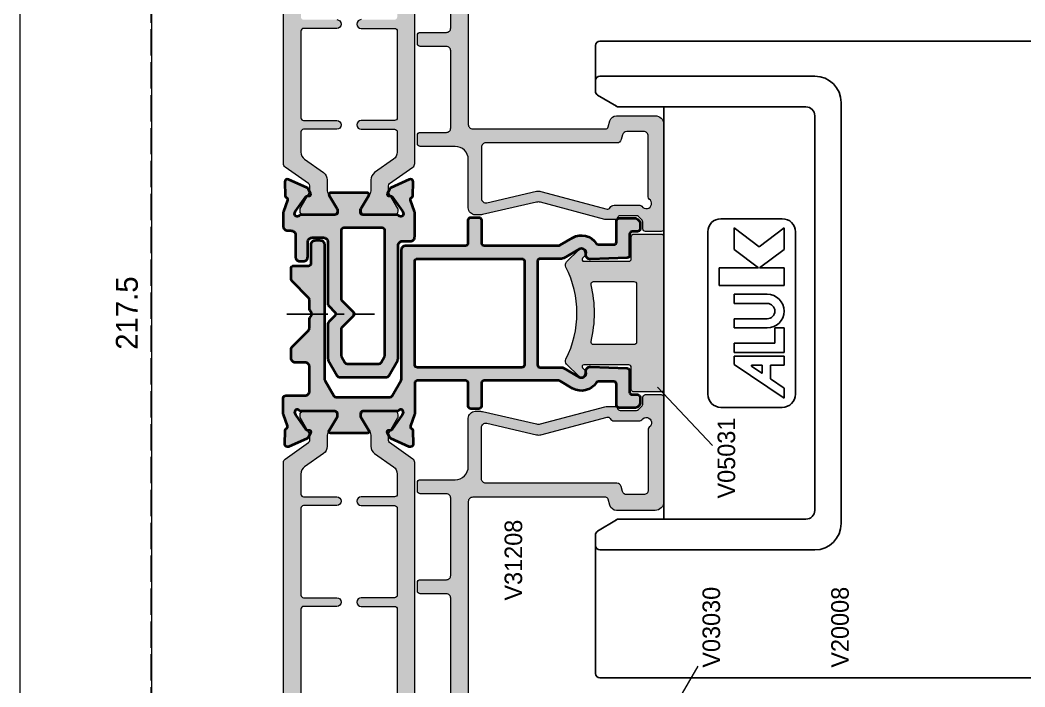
# Model space of a CAD drawing. Header units: millimetres. Extents: x -576 to 4430, y -1196 to 2690.
# Drawn here: x 260 to 374.6, y -689.2 to -613.2 of the extents above; entities that cross this region are included whole.
import ezdxf

# ---------------------------------------------------------------- set-up
doc = ezdxf.new("R2010")
doc.units = ezdxf.units.MM
doc.header["$LTSCALE"] = 0.25
doc.header["$MEASUREMENT"] = 0
doc.linetypes.add('ACAD_ISO02W100', pattern=[15, 12, -3])
doc.linetypes.add('CENTER', pattern=[2, 1.25, -0.25, 0.25, -0.25])
doc.layers.get('0').update_dxf_attribs({"lineweight": 5})
doc.layers.get('Defpoints').update_dxf_attribs({"lineweight": 5})
for name, color, linetype, lineweight in [('01_Aluminum', 4, 'Continuous', 40), ('01_Axis', 1, 'CENTER', 15), ('01_Dimension', 251, 'Continuous', 9), ('01_Fill Plastic', 253, 'Continuous', 0), ('01_Fill Polyamide', 10, 'Continuous', 0), ('01_Plastic', 3, 'Continuous', 20), ('01_Polyamide', 201, 'Continuous', 20), ('01_Text', 40, 'Continuous', 25)]:
    doc.layers.add(name, color=color, linetype=linetype, lineweight=lineweight)
doc.layers.add('01_Fill 2°material', color=7, linetype='Continuous', lineweight=0, true_color=0xbfbfbf)
doc.layers.add('01_Fill Aluminum', color=7, linetype='Continuous', lineweight=0, true_color=0xdcdcdc)
doc.layers.add('02_Block Frame', color=7, linetype='Continuous', lineweight=5, true_color=0xe2001a, plot=False)
doc.layers.add('ASSI', color=1, linetype='CENTER')
doc.layers.add('FINE', color=7, linetype='Continuous')
doc.styles.add('Aluk Text', font='GOTHIC.TTF')
doc.dimstyles.new('ALUK Manual 1-1', dxfattribs={"dimtxt": 2.5, "dimasz": 1, "dimexe": 2, "dimexo": 4, "dimgap": 1.5, "dimtad": 3, "dimdec": 1, "dimdsep": 46, "dimtxsty": 'Aluk Text', "dimblk": 'DOT', "dimcen": 0, "dimclrd": 256, "dimclre": 256, "dimclrt": 2, "dimaunit": 1, "dimadec": 0, "dimazin": 0, "dimtfac": 0.7, "dimtdec": 1, "dimtmove": 0, "dimatfit": 3, "dimldrblk": 'DOT', "dimfxl": 1, "dimtolj": 2, "dimlwd": -1, "dimlwe": -1, "dimarcsym": 0})

# ---------------------------------------------------------------- blocks, each defined once
blk = doc.blocks.new('U10061')
at = {"layer": '01_Fill Aluminum', "ltscale": 0.25}
h = blk.add_hatch(color=256, dxfattribs=at)
h.dxf.hatch_style = 1
h.paths.add_polyline_path([(1.86, 22.44), (1.01, 23.91, -0.400766), (1.66, 26.6, 0.255626), (1.8, 26.85), (1.8, 28.61, 0.414214), (1.5, 28.91), (-0.9, 28.91, -0.414214), (-1.2, 29.21), (-1.2, 31.09, -0.198912), (-1.11, 31.3), (-0.89, 31.53, -0.198912), (-0.68, 31.61), (0, 31.61, -0.414214), (0.3, 31.31), (0.3, 30.71, 0.414214), (0.6, 30.41), (3.01, 30.41, -0.404026), (3.31, 30.12), (3.46, 25.93, -0.424475), (2.96, 25.41), (2.74, 25.41, 0.57735), (2.31, 24.66), (3.33, 22.89, -0.131652), (3.4, 22.64), (3.4, 20.21, 0.414214), (3.7, 19.91), (15.5, 19.91, 0.414214), (15.8, 20.21), (15.8, 22.64, -0.131652), (15.87, 22.89), (16.89, 24.66, 0.57735), (16.46, 25.41), (16.24, 25.41, -0.424475), (15.74, 25.93), (15.89, 30.12, -0.404026), (16.19, 30.41), (18.6, 30.41, 0.414214), (18.9, 30.71), (18.9, 31.31, -0.414214), (19.2, 31.61), (19.88, 31.61, -0.198912), (20.09, 31.53), (20.31, 31.3, -0.198912), (20.4, 31.09), (20.4, 29.21, -0.414214), (20.1, 28.91), (17.7, 28.91, 0.414214), (17.4, 28.61), (17.4, 26.85, 0.255626), (17.54, 26.6, -0.400766), (18.19, 23.91), (17.34, 22.44, 0.131653), (17.3, 22.29), (17.3, 13.81, 0.414213), (17.6, 13.51), (20.2, 13.51, -0.414214), (20.5, 13.21), (20.5, 12.31, -0.414214), (20.2, 12.01), (17.6, 12.01, 0.414214), (17.3, 11.71), (17.3, 4.91, -0.414214), (16.8, 4.41), (2.2, 4.41, 0.130791), (1.95, 4.35), (0.15, 3.32, 0.267949), (0, 3.06), (0, -3.06, 0.267949), (0.15, -3.32), (1.88, -4.32, 0.131652), (2.13, -4.39), (17.4, -4.39, -0.414214), (17.9, -4.89), (17.9, -5.39, -0.414214), (17.4, -5.89), (15.3, -5.89, 0.414214), (15, -6.19), (15, -7.89, -0.414214), (14.7, -8.19), (13.55, -8.19, -0.198912), (13.19, -8.04), (11.39, -6.23, 0.198912), (11.03, -6.09), (10.09, -6.09, -0.131652), (9.94, -6.05), (9.64, -5.87, 0.267949), (9.34, -5.87), (9.04, -6.05, -0.131652), (8.89, -6.09), (7.94, -6.09, 0.198912), (7.59, -6.23), (5.78, -8.04, -0.198912), (5.43, -8.19), (4.47, -8.19, -0.414214), (3.97, -7.69), (3.97, -6.59, 0.414214), (3.47, -6.09), (0.7, -6.09, 0.414214), (0.2, -6.59), (0.2, -8.79, -0.414214), (-0.1, -9.09), (-1.87, -9.09, -0.086513), (-1.97, -9.07), (-3.27, -8.6, 0.403068), (-3.57, -8.73, -0.303768), (-3.79, -8.88), (-5.36, -8.89, -0.544467), (-5.64, -8.47), (-4.69, -6.36, -0.177976), (-4.55, -6.21), (-4.04, -5.97, -0.57735), (-3.75, -6.17), (-3.76, -6.28, 0.267949), (-3.63, -6.55), (-2.01, -7.68), (-1.82, -7.76, 0.85546), (-1.5, -7.26, -0.213411), (-1.6, -7.04), (-1.6, -3.19, 0.414214), (-1.9, -2.89), (-2.12, -2.89, 0.137872), (-2.28, -2.93), (-3.8, -3.86, -0.585524), (-4.1, -3.69), (-4.1, 0.51, -0.585524), (-3.8, 0.68), (-2.28, -0.24, 0.137872), (-2.12, -0.29), (-1.9, -0.29, 0.414214), (-1.6, 0.01), (-1.6, 3.87, -0.213411), (-1.5, 4.09, 0.855531), (-1.82, 4.59), (-2.01, 4.51), (-3.63, 3.38, 0.339027), (-3.76, 3.04, -0.655653), (-4.04, 2.8), (-4.55, 3.04, -0.177976), (-4.69, 3.19), (-5.64, 5.29, -0.548619), (-5.36, 5.72), (-3.79, 5.71, -0.294413), (-3.57, 5.57), (-3.57, 5.55, 0.392793), (-3.27, 5.43), (-1.97, 5.9, -0.086513), (-1.87, 5.91), (1.6, 5.91, 0.414214), (1.9, 6.21), (1.9, 11.71, 0.414214), (1.6, 12.01), (-1, 12.01, -0.414214), (-1.3, 12.31), (-1.3, 13.21, -0.414214), (-1, 13.51), (1.6, 13.51, 0.414213), (1.9, 13.81), (1.9, 22.29, 0.131653)])
h.paths.add_polyline_path([(3.4, 18.11, -0.414214), (3.7, 18.41), (15.5, 18.41, -0.414214), (15.8, 18.11), (15.8, 6.21, -0.414214), (15.5, 5.91), (3.7, 5.91, -0.414214), (3.4, 6.21)], flags=16)
at = {"layer": '01_Fill Polyamide', "ltscale": 0.25}
h = blk.add_hatch(color=256, dxfattribs=at)
h.dxf.hatch_style = 1
h.paths.add_polyline_path([(-24.15, 3.91, -0.414214), (-23.85, 3.61), (-23.85, -0.19, 1), (-22.85, -0.19), (-22.85, 3.61, -0.414214), (-22.55, 3.91), (-12.65, 3.91, -0.414214), (-12.35, 3.61), (-12.35, -0.19, 1), (-11.35, -0.19), (-11.35, 3.61, -0.414214), (-11.05, 3.91), (-8.75, 3.91, -0.243523), (-7.93, 3.49), (-6.41, 1.33, 0.243523), (-5.59, 0.91), (-4.49, 0.91, -0.131571), (-3.89, 0.75), (-2.31, -0.16, 0.245162), (-2.12, -0.17, 0.507822), (-1.6, 0.21), (-1.6, 3.61, 0.577243), (-2.2, 3.96), (-2.4, 3.85, -0.214427), (-2.31, 3.98), (-3.89, 3.07, -0.131571), (-4.49, 2.91), (-5.07, 2.91), (-7.04, 5.7, 0.243523), (-7.45, 5.91), (-50.75, 5.91, 0.243523), (-51.16, 5.7), (-53.13, 2.91), (-53.71, 2.91, -0.131571), (-54.31, 3.07), (-55.89, 3.98, 0.131571), (-55.99, 4.01, 0.640071), (-56.6, 3.61), (-56.6, 0.21, 0.414214), (-56.2, -0.19, 0.469011), (-55.89, -0.16), (-54.31, 0.75, -0.131571), (-53.71, 0.91), (-52.61, 0.91, 0.243523), (-51.79, 1.33), (-50.27, 3.49, -0.243523), (-49.46, 3.91), (-47.15, 3.91, -0.414214), (-46.85, 3.61), (-46.85, -0.19, 1), (-45.85, -0.19), (-45.85, 3.61, -0.414214), (-45.55, 3.91), (-35.65, 3.91, -0.414214), (-35.35, 3.61), (-35.35, -0.19, 1), (-34.35, -0.19), (-34.35, 3.61, -0.414214), (-34.05, 3.91)])
h = blk.add_hatch(color=256, dxfattribs=at)
h.dxf.hatch_style = 1
h.paths.add_polyline_path([(-7.45, -9.07, 0.243523), (-7.04, -8.86), (-5.07, -6.07), (-4.49, -6.07, -0.131571), (-3.89, -6.23), (-2.31, -7.14, 0.245162), (-2.12, -7.15, 0.507822), (-1.6, -6.77), (-1.6, -3.37, 0.577243), (-2.2, -3.02), (-2.4, -3.13, -0.214427), (-2.31, -3), (-3.89, -3.91, -0.131571), (-4.49, -4.07), (-5.59, -4.07, 0.243523), (-6.41, -4.49), (-7.93, -6.65, -0.243523), (-8.75, -7.07), (-11.05, -7.07, -0.414214), (-11.35, -6.77), (-11.35, -2.97, 1), (-12.35, -2.97), (-12.35, -6.77, -0.414214), (-12.65, -7.07), (-22.55, -7.07, -0.414214), (-22.85, -6.77), (-22.85, -2.97, 1), (-23.85, -2.97), (-23.85, -6.77, -0.414214), (-24.15, -7.07), (-34.05, -7.07, -0.414214), (-34.35, -6.77), (-34.35, -2.97, 1), (-35.35, -2.97), (-35.35, -6.77, -0.414214), (-35.65, -7.07), (-45.55, -7.07, -0.414214), (-45.85, -6.77), (-45.85, -2.97, 1), (-46.85, -2.97), (-46.85, -6.77, -0.414214), (-47.15, -7.07), (-49.46, -7.07, -0.243523), (-50.27, -6.65), (-51.79, -4.49, 0.243523), (-52.61, -4.07), (-53.71, -4.07, -0.131571), (-54.31, -3.91), (-55.89, -3, 0.131571), (-55.99, -2.97, 0.640071), (-56.6, -3.37), (-56.6, -6.77, 0.414214), (-56.2, -7.17, 0.469011), (-55.89, -7.14), (-54.31, -6.23, -0.131571), (-53.71, -6.07), (-53.13, -6.07), (-51.16, -8.86, 0.243523), (-50.75, -9.07)])
at = {"layer": '01_Aluminum'}
for points in [[(0.2, -8.79), (0.2, -6.59, -0.414214), (0.7, -6.09), (3.47, -6.09, -0.414214), (3.97, -6.59), (3.97, -7.69, 0.414214), (4.47, -8.19), (5.43, -8.19, 0.198912), (5.78, -8.04), (7.59, -6.23, -0.198912), (7.94, -6.09), (8.89, -6.09, 0.131652), (9.04, -6.05), (9.34, -5.87, -0.267949), (9.64, -5.87), (9.94, -6.05, 0.131652), (10.09, -6.09), (11.03, -6.09, -0.198912), (11.39, -6.23), (13.19, -8.04, 0.198912), (13.55, -8.19), (14.7, -8.19, 0.414214), (15, -7.89), (15, -6.19, -0.414214), (15.3, -5.89), (17.4, -5.89, 0.414214), (17.9, -5.39), (17.9, -4.89, 0.414214), (17.4, -4.39), (2.13, -4.39, -0.131652), (1.88, -4.32), (0.15, -3.32, -0.267949), (0, -3.06), (0, 3.06, -0.267949), (0.15, 3.32), (1.95, 4.35, -0.130791), (2.2, 4.41), (16.8, 4.41, 0.414214), (17.3, 4.91), (17.3, 11.71, -0.414214), (17.6, 12.01), (20.2, 12.01, 0.414214), (20.5, 12.31), (20.5, 13.21, 0.414214), (20.2, 13.51), (17.6, 13.51, -0.414214), (17.3, 13.81), (17.3, 22.29, -0.131652), (17.34, 22.44), (18.19, 23.91, 0.400766), (17.54, 26.6, -0.255626), (17.4, 26.85), (17.4, 28.61, -0.414214), (17.7, 28.91), (20.1, 28.91, 0.414214), (20.4, 29.21), (20.4, 31.09, 0.198912), (20.31, 31.3), (20.09, 31.53, 0.198912), (19.88, 31.61), (19.2, 31.61, 0.414214), (18.9, 31.31), (18.9, 30.71, -0.414214), (18.6, 30.41), (16.19, 30.41, 0.404026), (15.89, 30.12), (15.74, 25.93, 0.424475), (16.24, 25.41), (16.46, 25.41, -0.57735), (16.89, 24.66), (15.87, 22.89, 0.131652), (15.8, 22.64), (15.8, 20.21, -0.414214), (15.5, 19.91), (3.7, 19.91, -0.414214), (3.4, 20.21), (3.4, 22.64, 0.131652), (3.33, 22.89), (2.31, 24.66, -0.57735), (2.74, 25.41), (2.96, 25.41, 0.424475), (3.46, 25.93), (3.31, 30.12, 0.404026), (3.01, 30.41), (0.6, 30.41, -0.414214), (0.3, 30.71), (0.3, 31.31, 0.414214), (0, 31.61), (-0.68, 31.61, 0.198912), (-0.89, 31.53), (-1.11, 31.3, 0.198912), (-1.2, 31.09), (-1.2, 29.21, 0.414214), (-0.9, 28.91), (1.5, 28.91, -0.414214), (1.8, 28.61), (1.8, 26.85, -0.255626), (1.66, 26.6, 0.400766), (1.01, 23.91), (1.86, 22.44, -0.131652), (1.9, 22.29), (1.9, 13.81, -0.414214), (1.6, 13.51), (-1, 13.51, 0.414214), (-1.3, 13.21), (-1.3, 12.31, 0.414214), (-1, 12.01), (1.6, 12.01, -0.414214), (1.9, 11.71), (1.9, 6.21, -0.414214), (1.6, 5.91), (-1.87, 5.91, 0.086513), (-1.97, 5.9), (-3.27, 5.43, -0.392793), (-3.57, 5.55), (-3.57, 5.57, 0.294413), (-3.79, 5.71), (-5.36, 5.72, 0.548619), (-5.64, 5.29), (-4.69, 3.19, 0.177976), (-4.55, 3.04), (-4.04, 2.8, 0.57735), (-3.75, 3), (-3.76, 3.11, -0.267949), (-3.63, 3.38), (-2.01, 4.51), (-1.82, 4.59, -0.85546), (-1.5, 4.09, 0.213411), (-1.6, 3.87), (-1.6, 0.01, -0.414214), (-1.9, -0.29), (-2.12, -0.29, -0.137872), (-2.28, -0.24), (-3.8, 0.68, 0.585524), (-4.1, 0.51), (-4.1, -3.69, 0.585524), (-3.8, -3.86), (-2.28, -2.93, -0.137872), (-2.12, -2.89), (-1.9, -2.89, -0.414214), (-1.6, -3.19), (-1.6, -7.04, 0.213411), (-1.5, -7.26, -0.85546), (-1.82, -7.76), (-2.01, -7.68), (-3.63, -6.55, -0.267949), (-3.76, -6.28), (-3.75, -6.17, 0.57735), (-4.04, -5.97), (-4.55, -6.21, 0.177976), (-4.69, -6.36), (-5.64, -8.47, 0.548619), (-5.36, -8.89), (-3.79, -8.88, 0.294413), (-3.57, -8.74), (-3.57, -8.73, -0.392793), (-3.27, -8.6), (-1.97, -9.07, 0.086513), (-1.87, -9.09), (-0.1, -9.09, 0.414214)], [(3.4, 18.11), (3.4, 6.21, 0.414214), (3.7, 5.91), (15.5, 5.91, 0.414214), (15.8, 6.21), (15.8, 18.11, 0.414214), (15.5, 18.41), (3.7, 18.41, 0.414214)]]:
    blk.add_lwpolyline(points, format="xyb", close=True, dxfattribs=at)
at = {"layer": '01_Polyamide', "extrusion": (0, 0, -1)}
for points in [[(50.75, 5.91), (7.45, 5.91, 0.243523), (7.04, 5.7), (5.16, 3.04, -0.243523), (4.92, 2.91), (4.49, 2.91, -0.131571), (3.89, 3.07), (2.31, 3.98, 0.131571), (2.21, 4.01), (2, 4.01, 0.414214), (1.6, 3.61), (1.6, 0.21, 0.414214), (2, -0.19), (2.21, -0.19, 0.131571), (2.31, -0.16), (3.89, 0.75, -0.131571), (4.49, 0.91), (5.59, 0.91, 0.243523), (6.41, 1.33), (7.93, 3.49, -0.243523), (8.75, 3.91), (11.05, 3.91, -0.414214), (11.35, 3.61), (11.35, -0.19, 1), (12.35, -0.19), (12.35, 3.61, -0.414214), (12.65, 3.91), (22.55, 3.91, -0.414214), (22.85, 3.61), (22.85, -0.19, 1), (23.85, -0.19), (23.85, 3.61, -0.414214), (24.15, 3.91), (34.05, 3.91, -0.414214)], [(50.75, -9.07), (7.45, -9.07, -0.243523), (7.04, -8.86), (5.16, -6.2, 0.243523), (4.92, -6.07), (4.49, -6.07, 0.131571), (3.89, -6.23), (2.31, -7.14, -0.131571), (2.21, -7.17), (2, -7.17, -0.414214), (1.6, -6.77), (1.6, -3.37, -0.414214), (2, -2.97), (2.21, -2.97, -0.131571), (2.31, -3), (3.89, -3.91, 0.131571), (4.49, -4.07), (5.59, -4.07, -0.243523), (6.41, -4.49), (7.93, -6.65, 0.243523), (8.75, -7.07), (11.05, -7.07, 0.414214), (11.35, -6.77), (11.35, -2.97, -1), (12.35, -2.97), (12.35, -6.77, 0.414214), (12.65, -7.07), (22.55, -7.07, 0.414214), (22.85, -6.77), (22.85, -2.97, -1), (23.85, -2.97), (23.85, -6.77, 0.414214), (24.15, -7.07), (34.05, -7.07, 0.414214)]]:
    blk.add_lwpolyline(points, format="xyb", dxfattribs=at)
blk = doc.blocks.new('U10060')
at = {"layer": '01_Fill Aluminum', "ltscale": 0.25}
h = blk.add_hatch(color=256, dxfattribs=at)
h.dxf.hatch_style = 1
h.paths.add_polyline_path([(23.3, 0.51, 0.585524), (23, 0.68), (21.48, -0.24, -0.137872), (21.32, -0.29), (21.1, -0.29, -0.414214), (20.8, 0.01), (20.8, 3.87, 0.213411), (20.7, 4.09, -0.85546), (21.02, 4.59), (21.2, 4.51), (22.83, 3.38, -0.267949), (22.96, 3.11), (22.95, 3, 0.57735), (23.24, 2.8), (23.74, 3.04, 0.177976), (23.89, 3.19), (24.84, 5.3, 0.544467), (24.56, 5.72), (22.98, 5.71, 0.303984), (22.77, 5.56, -0.402738), (22.47, 5.43), (21.17, 5.9, 0.086513), (21.07, 5.91), (18.3, 5.91, 0.414214), (17.8, 5.41), (17.8, 4.51, -0.414214), (17.3, 4.01), (4.38, 4.01, 0.131652), (4.23, 3.97), (2.45, 2.95, 0.267949), (2.3, 2.69), (2.3, -2.66, 0.267949), (2.45, -2.92), (4.23, -3.95, 0.131652), (4.38, -3.99), (8.37, -3.99, 0.198912), (8.59, -3.9), (9.29, -3.2, -0.414214), (9.71, -3.2), (10.41, -3.9, 0.198912), (10.62, -3.99), (17.7, -3.99, -0.414214), (18.2, -4.49), (18.2, -5.79, -0.414214), (17.7, -6.29), (16, -6.29, 0.414214), (15.5, -6.79), (15.5, -7.19, 0.414214), (16, -7.69), (18.5, -7.69, -0.414214), (19, -8.19), (19, -8.59, 0.414214), (19.5, -9.09), (21.07, -9.09, 0.086513), (21.17, -9.07), (22.47, -8.6, -0.392793), (22.77, -8.73), (22.77, -8.74, 0.294413), (22.98, -8.88), (24.56, -8.89, 0.548619), (24.84, -8.47), (23.89, -6.36, 0.177976), (23.74, -6.21), (23.24, -5.97, 0.717549), (22.95, -6.22, -0.329769), (22.83, -6.55), (21.2, -7.68), (21.02, -7.76, -0.855531), (20.7, -7.26, 0.213411), (20.8, -7.04), (20.8, -3.19, -0.414214), (21.1, -2.89), (21.32, -2.89, -0.137872), (21.48, -2.93), (23, -3.86, 0.585524), (23.3, -3.69)])
h.paths.add_polyline_path([(19.3, -2.19, -0.414214), (19, -2.49), (11.24, -2.49, -0.198912), (11.03, -2.4), (9.71, -1.08, 0.414214), (9.29, -1.08), (7.97, -2.4, -0.198912), (7.75, -2.49), (4.78, -2.49, -0.131652), (4.63, -2.45), (3.95, -2.05, -0.267949), (3.8, -1.79), (3.8, 1.82, -0.267949), (3.95, 2.08), (4.63, 2.47, -0.131652), (4.78, 2.51), (19, 2.51, -0.414214), (19.3, 2.21)], flags=16)
at = {"layer": '01_Fill Polyamide', "ltscale": 0.25}
h = blk.add_hatch(color=256, dxfattribs=at)
h.dxf.hatch_style = 1
h.paths.add_polyline_path([(53.25, 3.91, -0.414214), (53.55, 3.61), (53.55, -0.19, 1), (54.55, -0.19), (54.55, 3.61, -0.414214), (54.85, 3.91), (64.75, 3.91, -0.414214), (65.05, 3.61), (65.05, -0.19, 1), (66.05, -0.19), (66.05, 3.61, -0.414214), (66.35, 3.91), (68.65, 3.91, -0.243523), (69.47, 3.49), (70.99, 1.33, 0.243523), (71.81, 0.91), (72.91, 0.91, -0.131571), (73.51, 0.75), (75.09, -0.16, 0.245162), (75.28, -0.17, 0.507822), (75.8, 0.21), (75.8, 3.61, 0.507822), (75.28, 3.99, 0.245162), (75.09, 3.98), (73.51, 3.07, -0.131571), (72.91, 2.91), (72.48, 2.91, -0.243523), (72.24, 3.04), (70.36, 5.7, 0.243523), (69.95, 5.91), (26.65, 5.91, 0.243523), (26.24, 5.7), (24.36, 3.04, -0.243523), (24.12, 2.91), (23.69, 2.91, -0.131571), (23.09, 3.07), (21.51, 3.98, 0.245162), (21.32, 3.99, 0.507822), (20.8, 3.61), (20.8, 0.21, 0.507822), (21.32, -0.17, 0.245162), (21.51, -0.16), (23.09, 0.75, -0.131571), (23.69, 0.91), (24.79, 0.91, 0.243523), (25.61, 1.33), (27.13, 3.49, -0.243523), (27.94, 3.91), (30.25, 3.91, -0.414214), (30.55, 3.61), (30.55, -0.19, 1), (31.55, -0.19), (31.55, 3.61, -0.414214), (31.85, 3.91), (41.75, 3.91, -0.414214), (42.05, 3.61), (42.05, -0.19, 1), (43.05, -0.19), (43.05, 3.61, -0.414214), (43.35, 3.91)])
h = blk.add_hatch(color=256, dxfattribs=at)
h.dxf.hatch_style = 1
h.paths.add_polyline_path([(69.95, -9.07, 0.243523), (70.36, -8.86), (72.24, -6.2, -0.243523), (72.48, -6.07), (72.91, -6.07, -0.131571), (73.51, -6.23), (75.09, -7.14, 0.245162), (75.28, -7.15, 0.507822), (75.8, -6.77), (75.8, -3.37, 0.507822), (75.28, -2.99, 0.245162), (75.09, -3), (73.51, -3.91, -0.131571), (72.91, -4.07), (71.81, -4.07, 0.243523), (70.99, -4.49), (69.47, -6.65, -0.243523), (68.65, -7.07), (66.35, -7.07, -0.414214), (66.05, -6.77), (66.05, -2.97, 1), (65.05, -2.97), (65.05, -6.77, -0.414214), (64.75, -7.07), (54.85, -7.07, -0.414214), (54.55, -6.77), (54.55, -2.97, 1), (53.55, -2.97), (53.55, -6.77, -0.414214), (53.25, -7.07), (43.35, -7.07, -0.414214), (43.05, -6.77), (43.05, -2.97, 1), (42.05, -2.97), (42.05, -6.77, -0.414214), (41.75, -7.07), (31.85, -7.07, -0.414214), (31.55, -6.77), (31.55, -2.97, 1), (30.55, -2.97), (30.55, -6.77, -0.414214), (30.25, -7.07), (27.94, -7.07, -0.243523), (27.13, -6.65), (25.61, -4.49, 0.243523), (24.79, -4.07), (23.69, -4.07, -0.131571), (23.09, -3.91), (21.51, -3, 0.245162), (21.32, -2.99, 0.507822), (20.8, -3.37), (20.8, -6.77, 0.507822), (21.32, -7.15, 0.245162), (21.51, -7.14), (23.09, -6.23, -0.131571), (23.69, -6.07), (24.12, -6.07, -0.243523), (24.36, -6.2), (26.24, -8.86, 0.243523), (26.65, -9.07)])
at = {"layer": '01_Aluminum'}
for points in [[(4.23, 3.97, -0.131652), (4.38, 4.01), (17.3, 4.01, 0.414214), (17.8, 4.51), (17.8, 5.41, -0.414214), (18.3, 5.91), (21.07, 5.91, -0.086513), (21.17, 5.9), (22.47, 5.43, 0.392793), (22.77, 5.55), (22.77, 5.57, -0.294413), (22.98, 5.71), (24.56, 5.72, -0.548619), (24.84, 5.29), (23.89, 3.19, -0.177976), (23.74, 3.04), (23.24, 2.8, -0.57735), (22.95, 3), (22.96, 3.11, 0.267949), (22.83, 3.38), (21.2, 4.51), (21.02, 4.59, 0.85546), (20.7, 4.09, -0.213411), (20.8, 3.87), (20.8, 0.01, 0.414214), (21.1, -0.29), (21.32, -0.29, 0.137872), (21.48, -0.24), (23, 0.68, -0.585524), (23.3, 0.51), (23.3, -3.69, -0.585524), (23, -3.86), (21.48, -2.93, 0.137872), (21.32, -2.89), (21.1, -2.89, 0.414214), (20.8, -3.19), (20.8, -7.04, -0.213411), (20.7, -7.26, 0.85546), (21.02, -7.76), (21.2, -7.68), (22.83, -6.55, 0.267949), (22.96, -6.28), (22.95, -6.17, -0.57735), (23.24, -5.97), (23.74, -6.21, -0.177976), (23.89, -6.36), (24.84, -8.47, -0.548619), (24.56, -8.89), (22.98, -8.88, -0.294413), (22.77, -8.74), (22.77, -8.73, 0.392793), (22.47, -8.6), (21.17, -9.07, -0.086513), (21.07, -9.09), (19.5, -9.09, -0.414214), (19, -8.59), (19, -8.19, 0.414214), (18.5, -7.69), (16, -7.69, -0.414214), (15.5, -7.19), (15.5, -6.79, -0.414214), (16, -6.29), (17.7, -6.29, 0.414214), (18.2, -5.79), (18.2, -4.49, 0.414214), (17.7, -3.99), (10.62, -3.99, -0.198912), (10.41, -3.9), (9.71, -3.2, 0.414214), (9.29, -3.2), (8.59, -3.9, -0.198912), (8.37, -3.99), (4.38, -3.99, -0.131652), (4.23, -3.95), (2.45, -2.92, -0.267949), (2.3, -2.66), (2.3, 2.69, -0.267949), (2.45, 2.95)], [(19.3, -2.19, -0.414214), (19, -2.49), (11.24, -2.49, -0.198912), (11.03, -2.4), (9.71, -1.08, 0.414214), (9.29, -1.08), (7.97, -2.4, -0.198912), (7.75, -2.49), (4.78, -2.49, -0.131652), (4.63, -2.45), (3.95, -2.05, -0.267949), (3.8, -1.79), (3.8, 1.82, -0.267949), (3.95, 2.08), (4.63, 2.47, -0.131652), (4.78, 2.51), (19, 2.51, -0.414214), (19.3, 2.21)]]:
    blk.add_lwpolyline(points, format="xyb", close=True, dxfattribs=at)
at = {"layer": '01_Polyamide', "extrusion": (0, 0, -1)}
for points in [[(-43.05, -0.19, 1), (-42.05, -0.19), (-42.05, 3.61, -0.414214), (-41.75, 3.91), (-31.85, 3.91, -0.414214), (-31.55, 3.61), (-31.55, -0.19, 1), (-30.55, -0.19), (-30.55, 3.61, -0.414214), (-30.25, 3.91), (-27.94, 3.91, -0.243523), (-27.13, 3.49), (-25.61, 1.33, 0.243523), (-24.79, 0.91), (-23.69, 0.91, -0.131571), (-23.09, 0.75), (-21.51, -0.16, 0.131571), (-21.41, -0.19), (-21.2, -0.19, 0.414214), (-20.8, 0.21), (-20.8, 3.61, 0.414214), (-21.2, 4.01), (-21.41, 4.01, 0.131571), (-21.51, 3.98), (-23.09, 3.07, -0.131571), (-23.69, 2.91), (-24.12, 2.91, -0.243523), (-24.36, 3.04), (-26.24, 5.7, 0.243523), (-26.65, 5.91), (-69.95, 5.91, 0.243523)], [(-43.05, -2.97, -1), (-42.05, -2.97), (-42.05, -6.77, 0.414214), (-41.75, -7.07), (-31.85, -7.07, 0.414214), (-31.55, -6.77), (-31.55, -2.97, -1), (-30.55, -2.97), (-30.55, -6.77, 0.414214), (-30.25, -7.07), (-27.94, -7.07, 0.243523), (-27.13, -6.65), (-25.61, -4.49, -0.243523), (-24.79, -4.07), (-23.69, -4.07, 0.131571), (-23.09, -3.91), (-21.51, -3, -0.131571), (-21.41, -2.97), (-21.2, -2.97, -0.414214), (-20.8, -3.37), (-20.8, -6.77, -0.414214), (-21.2, -7.17), (-21.41, -7.17, -0.131571), (-21.51, -7.14), (-23.09, -6.23, 0.131571), (-23.69, -6.07), (-24.12, -6.07, 0.243523), (-24.36, -6.2), (-26.24, -8.86, -0.243523), (-26.65, -9.07), (-69.95, -9.07, -0.243523)]]:
    blk.add_lwpolyline(points, format="xyb", dxfattribs=at)
blk = doc.blocks.new('V31208')
at = {"layer": '01_Fill Plastic', "ltscale": 0.25}
h = blk.add_hatch(color=256, dxfattribs=at)
h.dxf.hatch_style = 1
h.paths.add_polyline_path([(49.05, -0.75), (54.55, -0.75, 0.414214), (55.35, 0.05), (55.35, 0.64, 0.056761), (55.33, 0.86), (53.91, 7.01, -0.122431), (53.91, 7.49), (55.87, 14.83, 0.065217), (55.9, 15.09), (55.9, 15.97, 0.347572), (55.68, 16.26, -0.344242), (55.45, 16.56), (55.45, 18.43, -0.198912), (55.54, 18.64), (55.96, 19.06, -0.198912), (56.18, 19.15), (56.95, 19.15, 0.414214), (57.25, 19.45), (57.25, 21.25, 0.414214), (56.95, 21.55), (45.05, 21.55, 0.414214), (44.05, 20.55), (44.05, 16.16, 0.339788), (44.64, 15.39), (45.33, 15.21, -0.339788), (45.55, 14.92), (45.55, -0.25, -0.414214), (45.05, -0.75), (10.65, -0.75, -0.414214), (10.15, -0.25), (10.15, 14.92, -0.339788), (10.37, 15.21), (11.06, 15.39, 0.339788), (11.65, 16.16), (11.65, 20.55, 0.414214), (10.65, 21.55), (-1.25, 21.55, 0.414214), (-1.55, 21.25), (-1.55, 19.45, 0.414214), (-1.25, 19.15), (-0.47, 19.15, -0.198912), (-0.26, 19.06), (0.16, 18.64, -0.198912), (0.25, 18.43), (0.25, 16.56, -0.310329), (0.06, 16.28), (-0.01, 16.25, 0.310329), (-0.2, 15.97), (-0.2, 15.09, 0.065217), (-0.17, 14.83), (1.79, 7.49, -0.122431), (1.79, 7.01), (0.38, 0.86, 0.056761), (0.35, 0.64), (0.35, 0.05, 0.414214), (1.15, -0.75), (6.65, -0.75, -0.414214), (8.15, -2.25), (8.15, -6.25, 0.414214), (8.45, -6.55), (9.45, -6.55, 0.414214), (9.75, -6.25), (9.75, -3.25, -0.414214), (10.25, -2.75), (19.05, -2.75, -0.414214), (19.55, -3.25), (19.55, -6.25, 0.414214), (19.85, -6.55), (20.85, -6.55, 0.414214), (21.15, -6.25), (21.15, -3.25, -0.414214), (21.65, -2.75), (34.05, -2.75, -0.414214), (34.55, -3.25), (34.55, -6.25, 0.414214), (34.85, -6.55), (35.85, -6.55, 0.414214), (36.15, -6.25), (36.15, -3.25, -0.414214), (36.65, -2.75), (45.45, -2.75, -0.414214), (45.95, -3.25), (45.95, -6.25, 0.414214), (46.25, -6.55), (47.25, -6.55, 0.414214), (47.55, -6.25), (47.55, -2.25, -0.414214)])
h.paths.add_polyline_path([(47.15, 1.25), (47.15, 16.2, 0.339788), (46.78, 16.69), (46.22, 16.83, -0.339788), (45.85, 17.32), (45.85, 19.25, -0.414214), (46.35, 19.75), (53.3, 19.75, 0.250492), (53.55, 19.88, -1.218525), (54.38, 19.05, 0.250492), (54.25, 18.8), (54.25, 15.87, 0.288137), (54.53, 15.42, -0.360122), (54.69, 15.07), (52.68, 7.51, 0.122431), (52.67, 7.03), (53.98, 1.36, -0.482314), (53.49, 0.75), (47.65, 0.75, -0.414214)], flags=16)
h.paths.add_polyline_path([(8.05, 0.75), (2.21, 0.75, -0.482314), (1.72, 1.36), (3.03, 7.03, 0.122431), (3.02, 7.51), (1.01, 15.07, -0.360122), (1.17, 15.42, 0.288137), (1.45, 15.87), (1.45, 18.8, 0.250492), (1.32, 19.05, -1.218525), (2.15, 19.88, 0.250492), (2.4, 19.75), (9.35, 19.75, -0.414214), (9.85, 19.25), (9.85, 17.32, -0.339788), (9.48, 16.83), (8.92, 16.69, 0.339788), (8.55, 16.2), (8.55, 1.25, -0.414214)], flags=16)
at = {"layer": '01_Plastic'}
for points in [[(9.45, -6.55, 0.414214), (9.75, -6.25), (9.75, -3.25, -0.414214), (10.25, -2.75), (19.05, -2.75, -0.414214), (19.55, -3.25), (19.55, -6.25, 0.414214), (19.85, -6.55), (20.85, -6.55, 0.414214), (21.15, -6.25), (21.15, -3.25, -0.414214), (21.65, -2.75), (34.05, -2.75, -0.414214), (34.55, -3.25), (34.55, -6.25, 0.414214), (34.85, -6.55), (35.85, -6.55, 0.414214), (36.15, -6.25), (36.15, -3.25, -0.414214), (36.65, -2.75), (45.45, -2.75, -0.414214), (45.95, -3.25), (45.95, -6.25, 0.414214), (46.25, -6.55), (47.25, -6.55, 0.414214), (47.55, -6.25), (47.55, -2.25, -0.414214), (49.05, -0.75), (54.55, -0.75, 0.414214), (55.35, 0.05), (55.35, 0.64, 0.056761), (55.33, 0.86), (53.91, 7.01, -0.122431), (53.91, 7.49), (55.87, 14.83, 0.065217), (55.9, 15.09), (55.9, 15.97, 0.310329), (55.71, 16.25), (55.64, 16.28, -0.310329), (55.45, 16.56), (55.45, 18.43, -0.198912), (55.54, 18.64), (55.96, 19.06, -0.198912), (56.18, 19.15), (56.95, 19.15, 0.414214), (57.25, 19.45), (57.25, 21.25, 0.414214), (56.95, 21.55), (45.05, 21.55, 0.414214), (44.05, 20.55), (44.05, 16.16, 0.339788), (44.64, 15.39), (45.33, 15.21, -0.339788), (45.55, 14.92), (45.55, -0.25, -0.414214), (45.05, -0.75), (10.65, -0.75, -0.414214), (10.15, -0.25), (10.15, 14.92, -0.339788), (10.37, 15.21), (11.06, 15.39, 0.339788), (11.65, 16.16), (11.65, 20.55, 0.414214), (10.65, 21.55), (-1.25, 21.55, 0.414214), (-1.55, 21.25), (-1.55, 19.45, 0.414214), (-1.25, 19.15), (-0.47, 19.15, -0.198912), (-0.26, 19.06), (0.16, 18.64, -0.198912), (0.25, 18.43), (0.25, 16.56, -0.310329), (0.06, 16.28), (-0.01, 16.25, 0.310329), (-0.2, 15.97), (-0.2, 15.09, 0.065217), (-0.17, 14.83), (1.79, 7.49, -0.122431), (1.79, 7.01), (0.38, 0.86, 0.056761), (0.35, 0.64), (0.35, 0.05, 0.414214), (1.15, -0.75), (6.65, -0.75, -0.414214), (8.15, -2.25), (8.15, -6.25, 0.414214), (8.45, -6.55)], [(1.72, 1.36), (3.03, 7.03, 0.122431), (3.02, 7.51), (1.01, 15.07, -0.360122), (1.17, 15.42, 0.288137), (1.45, 15.87), (1.45, 18.8, 0.250492), (1.32, 19.05, -1.218525), (2.15, 19.88, 0.250492), (2.4, 19.75), (9.35, 19.75, -0.414214), (9.85, 19.25), (9.85, 17.32, -0.339788), (9.48, 16.83), (8.92, 16.69, 0.339788), (8.55, 16.2), (8.55, 1.25, -0.414214), (8.05, 0.75), (2.21, 0.75, -0.482314)], [(52.68, 7.51), (54.69, 15.07, 0.360122), (54.53, 15.42, -0.288137), (54.25, 15.87), (54.25, 18.8, -0.250492), (54.38, 19.05, 1.218525), (53.55, 19.88, -0.250492), (53.3, 19.75), (46.35, 19.75, 0.414214), (45.85, 19.25), (45.85, 17.32, 0.339788), (46.22, 16.83), (46.78, 16.69, -0.339788), (47.15, 16.2), (47.15, 1.25, 0.414214), (47.65, 0.75), (53.49, 0.75, 0.482314), (53.98, 1.36), (52.67, 7.03, -0.122431)]]:
    blk.add_lwpolyline(points, format="xyb", close=True, dxfattribs=at)
blk = doc.blocks.new('V05031')
at = {"layer": '01_Fill 2°material', "ltscale": 0.25}
h = blk.add_hatch(color=256, dxfattribs=at)
h.dxf.hatch_style = 1
h.paths.add_polyline_path([(14.69, 8.7, 0.414214), (14.39, 9), (11.29, 9, 0.414214), (10.99, 8.7), (10.99, 6.2, -0.414214), (10.69, 5.9), (5.58, 5.9, -0.668179), (5.44, 6.24), (5.74, 6.55, 1), (5.04, 7.25), (3.61, 5.83, 0.325676), (3.52, 5.25, -0.241527), (3.52, -5.25, 0.325676), (3.61, -5.83), (5.04, -7.25, 1), (5.74, -6.55), (5.44, -6.24, -0.668179), (5.58, -5.9), (10.69, -5.9, -0.414214), (10.99, -6.2), (10.99, -8.7, 0.414214), (11.29, -9), (14.39, -9, 0.414214), (14.69, -8.7)])
h.paths.add_polyline_path([(11.59, 3.3), (11.59, -3.3, -0.414214), (11.29, -3.6), (6.69, -3.6, -0.486843), (6.4, -3.23, 0.121325), (6.4, 3.23, -0.486843), (6.69, 3.6), (11.29, 3.6, -0.414214)], flags=16)
at = {"layer": '01_Plastic'}
for points in [[(10.99, -8.7), (10.99, -6.2, 0.414214), (10.69, -5.9), (5.58, -5.9, 0.668179), (5.44, -6.24), (5.74, -6.55, -1), (5.04, -7.25), (3.61, -5.83, -0.325676), (3.52, -5.25, 0.241527), (3.52, 5.25, -0.325676), (3.61, 5.83), (5.04, 7.25, -1), (5.74, 6.55), (5.44, 6.24, 0.668179), (5.58, 5.9), (10.69, 5.9, 0.414214), (10.99, 6.2), (10.99, 8.7, -0.414214), (11.29, 9), (14.39, 9, -0.414214), (14.69, 8.7), (14.69, -8.7, -0.414214), (14.39, -9), (11.29, -9, -0.414214)], [(11.59, -3.3, -0.414214), (11.29, -3.6), (6.69, -3.6, -0.486843), (6.4, -3.23, 0.121325), (6.4, 3.23, -0.486843), (6.69, 3.6), (11.29, 3.6, -0.414214), (11.59, 3.3)]]:
    blk.add_lwpolyline(points, format="xyb", close=True, dxfattribs=at)
blk = doc.blocks.new('_Dot')
at = {"color": 0, "linetype": 'ByBlock', "lineweight": -2}
blk.add_line((-0.5, 0), (-1, 0), dxfattribs=at)
at = {"color": 0, "linetype": 'ByBlock', "const_width": 0.5}
blk.add_lwpolyline([(-0.25, 0, 1), (0.25, 0, 1)], format="xyb", close=True, dxfattribs=at)
blk = doc.blocks.new('*D263')
at = {"layer": '01_Dimension', "ltscale": 0.25, "transparency": 16777216}
for p, q in [((286.3, -537.9), (273, -537.9)), ((275, -538.9), (275, -754.3)), ((286.3, -755.3), (273, -755.3))]:
    blk.add_line(p, q, dxfattribs=at)
at = {"layer": 'Defpoints', "color": 0, "ltscale": 0.25, "transparency": 16777216}
for p in [(290.3, -537.9), (275, -755.3), (290.3, -755.3)]:
    blk.add_point(p, dxfattribs=at)
at = {"layer": '01_Dimension', "ltscale": 0.25, "transparency": 16777216}
for p, rotation in [((275, -537.9), 90), ((275, -755.3), 270)]:
    blk.add_blockref('_Dot', p, dxfattribs=dict(at, rotation=rotation))
at = {"layer": '01_Dimension', "color": 2, "ltscale": 0.25, "transparency": 16777216, "insert": (272.19, -646.6), "char_height": 2.5, "attachment_point": 5, "rotation": 90, "style": 'Aluk Text'}
blk.add_mtext('\\A2;217.5', dxfattribs=at)
blk = doc.blocks.new('anta sopra')
at = {"layer": 'FINE'}
for p, q in [((-109.72, 83.25), (-109.72, 203.24)), ((-93.41, 203.74), (-109.22, 203.74)), ((-95.12, 203.24), (-95.12, 178.74)), ((-91.69, 201.36), (-92.98, 203.5)), ((-44.55, 201.36), (-43.27, 203.5)), ((-42.84, 203.74), (-37.62, 203.74)), ((-41.12, 203.24), (-41.12, 178.74)), ((-37.12, 83.25), (-37.12, 203.24)), ((-91.62, 179.74), (-91.62, 201.11)), ((-44.62, 179.74), (-44.62, 201.11)), ((-44.62, 195.94), (-91.62, 195.94)), ((-58.87, 190.94), (-77.37, 190.94)), ((-78.87, 182.44), (-78.87, 189.44)), ((-64.97, 189.65), (-64.97, 182.24)), ((-62.97, 189.65), (-64.97, 189.65)), ((-62.97, 185.14), (-62.97, 189.65)), ((-57.37, 189.44), (-57.37, 182.44)), ((-73.98, 187.94), (-77.82, 182.24)), ((-73.02, 187.94), (-73.98, 187.94)), ((-73.02, 182.24), (-73.02, 187.94)), ((-71.57, 187.94), (-72.62, 187.94)), ((-72.62, 187.94), (-72.62, 182.24)), ((-71.57, 183.29), (-71.57, 187.94)), ((-69.82, 187.94), (-69.82, 184.16)), ((-68.77, 187.94), (-69.82, 187.94)), ((-68.77, 184.16), (-68.77, 187.94)), ((-67.02, 187.94), (-67.02, 184.16)), ((-65.97, 187.94), (-67.02, 187.94)), ((-65.97, 184.16), (-65.97, 187.94)), ((-60.86, 187.94), (-62.97, 185.14)), ((-58.42, 187.94), (-60.86, 187.94)), ((-60.57, 185.09), (-58.42, 187.94)), ((-74.97, 184.76), (-74.18, 185.94)), ((-74.18, 185.94), (-74.07, 185.94)), ((-74.07, 185.94), (-74.07, 184.74)), ((-74.97, 184.74), (-74.97, 184.76)), ((-74.07, 184.74), (-74.97, 184.74)), ((-62.97, 185.04), (-60.86, 182.24)), ((-62.97, 182.24), (-62.97, 185.04)), ((-58.42, 182.24), (-60.57, 185.09)), ((-76.67, 182.24), (-75.63, 183.79)), ((-75.63, 183.79), (-74.07, 183.79)), ((-74.07, 183.79), (-74.07, 182.24)), ((-77.82, 182.24), (-76.67, 182.24)), ((-74.07, 182.24), (-73.02, 182.24)), ((-72.62, 182.24), (-69.82, 182.24)), ((-69.82, 183.29), (-71.57, 183.29)), ((-69.82, 182.24), (-69.82, 183.29)), ((-64.97, 182.24), (-62.97, 182.24)), ((-60.86, 182.24), (-58.42, 182.24)), ((-58.87, 180.94), (-77.37, 180.94)), ((-45.62, 178.74), (-90.62, 178.74)), ((-44.12, 175.74), (-92.12, 175.74))]:
    blk.add_line(p, q, dxfattribs=at)
for centre, radius, start, end in [((-109.22, 203.24), 0.5, 90, 180), ((-94.62, 203.24), 0.5, 90, 180), ((-93.41, 203.24), 0.5, 30.9638, 90), ((-42.84, 203.24), 0.5, 90, 149.0362), ((-41.62, 203.24), 0.5, 0, 90), ((-37.62, 203.24), 0.5, 0, 90), ((-92.12, 201.11), 0.5, 0, 30.9638), ((-44.12, 201.11), 0.5, 149.0362, 180), ((-77.37, 189.44), 1.5, 90, 180), ((-58.87, 189.44), 1.5, 0, 90), ((-67.9, 184.16), 1.92, 180, 0), ((-67.9, 184.16), 0.875, 180, 0), ((-77.37, 182.44), 1.5, 180, 270), ((-58.87, 182.44), 1.5, 270, 0), ((-92.12, 178.74), 3, 180, 270), ((-90.62, 179.74), 1, 180, 270), ((-45.62, 179.74), 1, 270, 0), ((-44.12, 178.74), 3, 270, 0)]:
    blk.add_arc(centre, radius, start, end, dxfattribs=at)
blk = doc.blocks.new('PAGE pari')
at = {"layer": '02_Block Frame'}
blk.add_lwpolyline([(0, 0), (0, 297), (210, 297), (210, 0)], close=True, dxfattribs=at)
at = {"layer": '02_Block Frame', "linetype": 'ACAD_ISO02W100'}
blk.add_lwpolyline([(14.93, 15), (14.93, 282), (191.93, 282), (191.93, 15)], close=True, dxfattribs=at)

msp = doc.modelspace()

# ---------------------------------------------------------------- linework, layer by layer
at = {"layer": '01_Dimension'}
for p, q in [((332.671, -655.038), (338.945, -661.702)), ((337.279, -686.861), (332.512, -695.054))]:
    msp.add_line(p, q, dxfattribs=at)
at = {"layer": 'ASSI', "ltscale": 15}
msp.add_line((290.396, -646.711), (300.414, -646.711), dxfattribs=at)

# ---------------------------------------------------------------- block references
msp.add_blockref('PAGE pari', (260, -786))
at = {"layer": '01_Aluminum', "xscale": -1, "rotation": 270}
for name in ['U10060', 'U10061']:
    msp.add_blockref(name, (299.085, -656.197), dxfattribs=at)
at = {"layer": '01_Axis', "rotation": 90}
msp.add_blockref('anta sopra', (529.343, -578.475), dxfattribs=at)
at = {"layer": '01_Plastic', "xscale": -1, "rotation": 270}
for p in [(311.849, -635.748), (311.849, -713.148)]:
    msp.add_blockref('V31208', p, dxfattribs=at)
at = {"layer": '01_Plastic'}
msp.add_blockref('V05031', (318.699, -646.596), dxfattribs=at)

# ---------------------------------------------------------------- texts
at = {"layer": '01_Text', "style": 'Aluk Text'}
for s, p in [('V05031', (341.524, -667.74)), ('V31208', (317.239, -679.378)), ('V03030', (339.805, -687.027)), ('V20008', (354.477, -687.027))]:
    msp.add_text(s, height=2, rotation=90, dxfattribs=at).set_placement(p)

# ---------------------------------------------------------------- dimensions: what is measured, and where the dimension line sits
at = {"layer": '01_Dimension', "ltscale": 0.25}
dim = msp.add_linear_dim(base=(275, -755.297), p1=(290.299, -537.897), p2=(290.299, -755.297), angle=90, text='217.5', dimstyle='ALUK Manual 1-1', dxfattribs=at)
dim.commit()
dim.dimension.update_dxf_attribs({"geometry": '*D263', "text_midpoint": (272.187, -646.597)})

doc.saveas('drawing.dxf')
